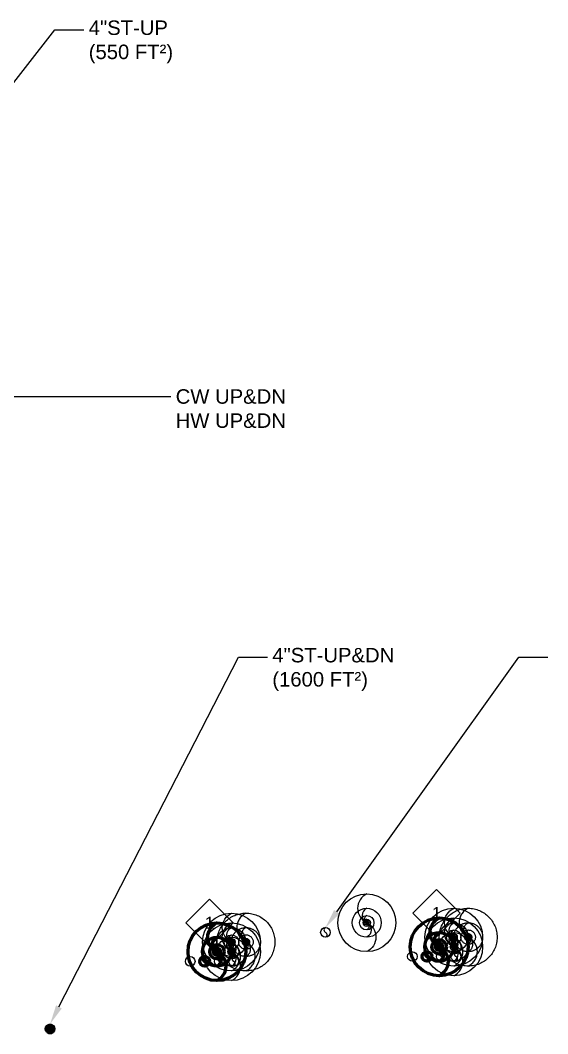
# Model space of a CAD drawing. Extents: x -3693 to 355, y -2748 to 2117.
# Drawn here: x -2809 to -2372, y -2020 to -1180 of the extents above; entities that cross this region are included whole.
import ezdxf
from ezdxf.enums import TextEntityAlignment as Align

# ---------------------------------------------------------------- set-up
doc = ezdxf.new("R2010")
doc.units = 0
doc.header["$LTSCALE"] = 48
doc.header["$MEASUREMENT"] = 0
doc.linetypes.add('VENT', pattern=[0.3, 0.2, -0.1])
for name, color, linetype in [('G-ANNO-TEXT', 70, 'Continuous'), ('G-ANNO-TEXT @ 128', 70, 'Continuous'), ('P-HW-N', 1, 'Continuous'), ('P-HW-N @ 1 (1)', 1, 'Continuous'), ('P-HW-N @ 1 (2)', 1, 'Continuous'), ('P-HW-N @ 12', 1, 'Continuous'), ('P-HW-N @ 128', 1, 'Continuous'), ('P-HW-N @ 16', 1, 'Continuous'), ('P-HW-N @ 192', 1, 'Continuous'), ('P-HW-N @ 2', 1, 'Continuous'), ('P-HW-N @ 24', 1, 'Continuous'), ('P-HW-N @ 384', 1, 'Continuous'), ('P-HW-N @ 4', 1, 'Continuous'), ('P-HW-N @ 48', 1, 'Continuous'), ('P-HW-N @ 64', 1, 'Continuous'), ('P-HW-N @ 768', 1, 'Continuous'), ('P-HW-N @ 8', 1, 'Continuous'), ('P-HW-N @ 96', 1, 'Continuous'), ('P-OFD-N @ 128', 2, 'Continuous'), ('P-SAN-N', 6, 'Continuous'), ('P-SAN-N @ 1 (1)', 6, 'Continuous'), ('P-SAN-N @ 1 (2)', 6, 'Continuous'), ('P-SAN-N @ 12', 6, 'Continuous'), ('P-SAN-N @ 128', 6, 'Continuous'), ('P-SAN-N @ 16', 6, 'Continuous'), ('P-SAN-N @ 192', 6, 'Continuous'), ('P-SAN-N @ 2', 6, 'Continuous'), ('P-SAN-N @ 24', 6, 'Continuous'), ('P-SAN-N @ 384', 6, 'Continuous'), ('P-SAN-N @ 4', 6, 'Continuous'), ('P-SAN-N @ 48', 6, 'Continuous'), ('P-SAN-N @ 64', 6, 'Continuous'), ('P-SAN-N @ 768', 6, 'Continuous'), ('P-SAN-N @ 8', 6, 'Continuous'), ('P-SAN-N @ 96', 6, 'Continuous'), ('P-SANV-N', 5, 'VENT'), ('P-SANV-N @ 1 (1)', 5, 'VENT'), ('P-SANV-N @ 1 (2)', 5, 'VENT'), ('P-SANV-N @ 12', 5, 'VENT'), ('P-SANV-N @ 128', 5, 'VENT'), ('P-SANV-N @ 16', 5, 'VENT'), ('P-SANV-N @ 192', 5, 'VENT'), ('P-SANV-N @ 2', 5, 'VENT'), ('P-SANV-N @ 24', 5, 'VENT'), ('P-SANV-N @ 384', 5, 'VENT'), ('P-SANV-N @ 4', 5, 'VENT'), ('P-SANV-N @ 48', 5, 'VENT'), ('P-SANV-N @ 64', 5, 'VENT'), ('P-SANV-N @ 768', 5, 'VENT'), ('P-SANV-N @ 8', 5, 'VENT'), ('P-SANV-N @ 96', 5, 'VENT'), ('P-STRM-N', 2, 'Continuous'), ('P-STRM-N @ 1 (1)', 2, 'Continuous'), ('P-STRM-N @ 1 (2)', 2, 'Continuous'), ('P-STRM-N @ 12', 2, 'Continuous'), ('P-STRM-N @ 128', 2, 'Continuous'), ('P-STRM-N @ 16', 2, 'Continuous'), ('P-STRM-N @ 192', 2, 'Continuous'), ('P-STRM-N @ 2', 2, 'Continuous'), ('P-STRM-N @ 24', 2, 'Continuous'), ('P-STRM-N @ 384', 2, 'Continuous'), ('P-STRM-N @ 4', 2, 'Continuous'), ('P-STRM-N @ 48', 2, 'Continuous'), ('P-STRM-N @ 64', 2, 'Continuous'), ('P-STRM-N @ 768', 2, 'Continuous'), ('P-STRM-N @ 8', 2, 'Continuous'), ('P-STRM-N @ 96', 2, 'Continuous')]:
    doc.layers.add(name, color=color, linetype=linetype)
for name, color, linetype, lineweight in [('P-CW-N', 4, 'Continuous', 60), ('P-CW-N @ 1 (1)', 4, 'Continuous', 60), ('P-CW-N @ 1 (2)', 4, 'Continuous', 60), ('P-CW-N @ 12', 4, 'Continuous', 60), ('P-CW-N @ 128', 4, 'Continuous', 60), ('P-CW-N @ 16', 4, 'Continuous', 60), ('P-CW-N @ 192', 4, 'Continuous', 60), ('P-CW-N @ 2', 4, 'Continuous', 60), ('P-CW-N @ 24', 4, 'Continuous', 60), ('P-CW-N @ 384', 4, 'Continuous', 60), ('P-CW-N @ 4', 4, 'Continuous', 60), ('P-CW-N @ 48', 4, 'Continuous', 60), ('P-CW-N @ 64', 4, 'Continuous', 60), ('P-CW-N @ 768', 4, 'Continuous', 60), ('P-CW-N @ 8', 4, 'Continuous', 60), ('P-CW-N @ 96', 4, 'Continuous', 60)]:
    doc.layers.add(name, color=color, linetype=linetype, lineweight=lineweight)
doc.styles.add('Arial', font='arial.ttf')

# ---------------------------------------------------------------- blocks, each defined once
blk = doc.blocks.new('*U9')
blk.add_lwpolyline([(0, 0.0311, 0.634258), (0, 0, -0.634258), (0, -0.0311)], format="xyb")
blk.add_circle((0, 0), 0.0312)
blk = doc.blocks.new('*U792')
at = {"layer": 'P-STRM-N @ 1 (1)'}
blk.add_blockref('*U9', (-2521.84, -1928.26), dxfattribs=at)
at = {"layer": 'P-STRM-N @ 1 (2)'}
blk.add_blockref('*U9', (-2521.84, -1928.26), dxfattribs=at)
at = {"layer": 'P-STRM-N @ 12', "xscale": 12, "yscale": 12, "zscale": 12}
blk.add_blockref('*U9', (-2521.84, -1928.26), dxfattribs=at)
at = {"layer": 'P-STRM-N @ 128', "xscale": 128, "yscale": 128, "zscale": 128}
blk.add_blockref('*U9', (-2556, -1936.26), dxfattribs=at)
at = {"layer": 'P-STRM-N @ 16', "xscale": 16, "yscale": 16, "zscale": 16}
blk.add_blockref('*U9', (-2521.84, -1928.26), dxfattribs=at)
at = {"layer": 'P-STRM-N @ 192', "xscale": 192, "yscale": 192, "zscale": 192}
blk.add_blockref('*U9', (-2521.84, -1928.26), dxfattribs=at)
at = {"layer": 'P-STRM-N @ 2', "xscale": 2, "yscale": 2, "zscale": 2}
blk.add_blockref('*U9', (-2521.84, -1928.26), dxfattribs=at)
at = {"layer": 'P-STRM-N @ 24', "xscale": 24, "yscale": 24, "zscale": 24}
blk.add_blockref('*U9', (-2521.84, -1928.26), dxfattribs=at)
at = {"layer": 'P-STRM-N @ 384', "xscale": 384, "yscale": 384, "zscale": 384}
blk.add_blockref('*U9', (-2521.84, -1928.26), dxfattribs=at)
at = {"layer": 'P-STRM-N @ 4', "xscale": 4, "yscale": 4, "zscale": 4}
blk.add_blockref('*U9', (-2521.84, -1928.26), dxfattribs=at)
at = {"layer": 'P-STRM-N @ 48', "xscale": 48, "yscale": 48, "zscale": 48}
blk.add_blockref('*U9', (-2521.84, -1928.26), dxfattribs=at)
at = {"layer": 'P-STRM-N @ 64', "xscale": 64, "yscale": 64, "zscale": 64}
blk.add_blockref('*U9', (-2521.84, -1928.26), dxfattribs=at)
at = {"layer": 'P-STRM-N @ 768', "xscale": 768, "yscale": 768, "zscale": 768}
blk.add_blockref('*U9', (-2521.84, -1928.26), dxfattribs=at)
at = {"layer": 'P-STRM-N @ 8', "xscale": 8, "yscale": 8, "zscale": 8}
blk.add_blockref('*U9', (-2521.84, -1928.26), dxfattribs=at)
at = {"layer": 'P-STRM-N @ 96', "xscale": 96, "yscale": 96, "zscale": 96}
blk.add_blockref('*U9', (-2521.84, -1928.26), dxfattribs=at)
blk = doc.blocks.new('DIAMOND TAG')
blk.add_lwpolyline([(0, -0.1533), (0.1533, 0), (0, 0.1533), (-0.1533, 0)], close=True)
at = {"style": 'Arial'}
blk.add_attdef('XXX', text='', height=0.0781, dxfattribs=at).set_placement((0, 0), align=Align.MIDDLE)
blk = doc.blocks.new('*U814')
at = {"layer": 'P-STRM-N @ 1 (1)'}
blk.add_blockref('*U9', (-2521.84, -1928.26), dxfattribs=at)
at = {"layer": 'P-STRM-N @ 1 (2)'}
blk.add_blockref('*U9', (-2521.84, -1928.26), dxfattribs=at)
at = {"layer": 'P-STRM-N @ 12', "xscale": 12, "yscale": 12, "zscale": 12}
blk.add_blockref('*U9', (-2521.84, -1928.26), dxfattribs=at)
at = {"layer": 'P-STRM-N @ 128', "xscale": 128, "yscale": 128, "zscale": 128}
blk.add_blockref('*U9', (-2556, -1936.26), dxfattribs=at)
at = {"layer": 'P-STRM-N @ 16', "xscale": 16, "yscale": 16, "zscale": 16}
blk.add_blockref('*U9', (-2521.84, -1928.26), dxfattribs=at)
at = {"layer": 'P-STRM-N @ 192', "xscale": 192, "yscale": 192, "zscale": 192}
blk.add_blockref('*U9', (-2521.84, -1928.26), dxfattribs=at)
at = {"layer": 'P-STRM-N @ 2', "xscale": 2, "yscale": 2, "zscale": 2}
blk.add_blockref('*U9', (-2521.84, -1928.26), dxfattribs=at)
at = {"layer": 'P-STRM-N @ 24', "xscale": 24, "yscale": 24, "zscale": 24}
blk.add_blockref('*U9', (-2521.84, -1928.26), dxfattribs=at)
at = {"layer": 'P-STRM-N @ 384', "xscale": 384, "yscale": 384, "zscale": 384}
blk.add_blockref('*U9', (-2521.84, -1928.26), dxfattribs=at)
at = {"layer": 'P-STRM-N @ 4', "xscale": 4, "yscale": 4, "zscale": 4}
blk.add_blockref('*U9', (-2521.84, -1928.26), dxfattribs=at)
at = {"layer": 'P-STRM-N @ 48', "xscale": 48, "yscale": 48, "zscale": 48}
blk.add_blockref('*U9', (-2521.84, -1928.26), dxfattribs=at)
at = {"layer": 'P-STRM-N @ 64', "xscale": 64, "yscale": 64, "zscale": 64}
blk.add_blockref('*U9', (-2521.84, -1928.26), dxfattribs=at)
at = {"layer": 'P-STRM-N @ 768', "xscale": 768, "yscale": 768, "zscale": 768}
blk.add_blockref('*U9', (-2521.84, -1928.26), dxfattribs=at)
at = {"layer": 'P-STRM-N @ 8', "xscale": 8, "yscale": 8, "zscale": 8}
blk.add_blockref('*U9', (-2521.84, -1928.26), dxfattribs=at)
at = {"layer": 'P-STRM-N @ 96', "xscale": 96, "yscale": 96, "zscale": 96}
blk.add_blockref('*U9', (-2521.84, -1928.26), dxfattribs=at)
blk = doc.blocks.new('*U815')
at = {"layer": 'P-CW-N @ 1 (1)', "rotation": 180}
blk.add_blockref('*U9', (-2461.84, -1948.26), dxfattribs=at)
at = {"layer": 'P-CW-N @ 1 (2)', "rotation": 180}
blk.add_blockref('*U9', (-2461.84, -1948.26), dxfattribs=at)
at = {"layer": 'P-CW-N @ 12', "xscale": 12, "yscale": 12, "zscale": 12, "rotation": 180}
blk.add_blockref('*U9', (-2461.84, -1948.26), dxfattribs=at)
at = {"layer": 'P-CW-N @ 128', "xscale": 128, "yscale": 128, "zscale": 128, "rotation": 180}
blk.add_blockref('*U9', (-2472, -1956.26), dxfattribs=at)
at = {"layer": 'P-CW-N @ 16', "xscale": 16, "yscale": 16, "zscale": 16, "rotation": 180}
blk.add_blockref('*U9', (-2461.84, -1948.26), dxfattribs=at)
at = {"layer": 'P-CW-N @ 192', "xscale": 192, "yscale": 192, "zscale": 192, "rotation": 180}
blk.add_blockref('*U9', (-2461.84, -1948.26), dxfattribs=at)
at = {"layer": 'P-CW-N @ 2', "xscale": 2, "yscale": 2, "zscale": 2, "rotation": 180}
blk.add_blockref('*U9', (-2461.84, -1948.26), dxfattribs=at)
at = {"layer": 'P-CW-N @ 24', "xscale": 24, "yscale": 24, "zscale": 24, "rotation": 180}
blk.add_blockref('*U9', (-2461.84, -1948.26), dxfattribs=at)
at = {"layer": 'P-CW-N @ 384', "xscale": 384, "yscale": 384, "zscale": 384, "rotation": 180}
blk.add_blockref('*U9', (-2461.84, -1948.26), dxfattribs=at)
at = {"layer": 'P-CW-N @ 4', "xscale": 4, "yscale": 4, "zscale": 4, "rotation": 180}
blk.add_blockref('*U9', (-2461.84, -1948.26), dxfattribs=at)
at = {"layer": 'P-CW-N @ 48', "xscale": 48, "yscale": 48, "zscale": 48, "rotation": 180}
blk.add_blockref('*U9', (-2461.84, -1948.26), dxfattribs=at)
at = {"layer": 'P-CW-N @ 64', "xscale": 64, "yscale": 64, "zscale": 64, "rotation": 180}
blk.add_blockref('*U9', (-2461.84, -1948.26), dxfattribs=at)
at = {"layer": 'P-CW-N @ 768', "xscale": 768, "yscale": 768, "zscale": 768, "rotation": 180}
blk.add_blockref('*U9', (-2461.84, -1948.26), dxfattribs=at)
at = {"layer": 'P-CW-N @ 8', "xscale": 8, "yscale": 8, "zscale": 8, "rotation": 180}
blk.add_blockref('*U9', (-2461.84, -1948.26), dxfattribs=at)
at = {"layer": 'P-CW-N @ 96', "xscale": 96, "yscale": 96, "zscale": 96, "rotation": 180}
blk.add_blockref('*U9', (-2461.84, -1948.26), dxfattribs=at)
blk = doc.blocks.new('*U816')
at = {"layer": 'P-HW-N @ 1 (1)', "rotation": 180}
blk.add_blockref('*U9', (-2449.84, -1948.26), dxfattribs=at)
at = {"layer": 'P-HW-N @ 1 (2)', "rotation": 180}
blk.add_blockref('*U9', (-2449.84, -1948.26), dxfattribs=at)
at = {"layer": 'P-HW-N @ 12', "xscale": 12, "yscale": 12, "zscale": 12, "rotation": 180}
blk.add_blockref('*U9', (-2449.84, -1948.26), dxfattribs=at)
at = {"layer": 'P-HW-N @ 128', "xscale": 128, "yscale": 128, "zscale": 128, "rotation": 180}
blk.add_blockref('*U9', (-2484, -1956.26), dxfattribs=at)
at = {"layer": 'P-HW-N @ 16', "xscale": 16, "yscale": 16, "zscale": 16, "rotation": 180}
blk.add_blockref('*U9', (-2449.84, -1948.26), dxfattribs=at)
at = {"layer": 'P-HW-N @ 192', "xscale": 192, "yscale": 192, "zscale": 192, "rotation": 180}
blk.add_blockref('*U9', (-2449.84, -1948.26), dxfattribs=at)
at = {"layer": 'P-HW-N @ 2', "xscale": 2, "yscale": 2, "zscale": 2, "rotation": 180}
blk.add_blockref('*U9', (-2449.84, -1948.26), dxfattribs=at)
at = {"layer": 'P-HW-N @ 24', "xscale": 24, "yscale": 24, "zscale": 24, "rotation": 180}
blk.add_blockref('*U9', (-2449.84, -1948.26), dxfattribs=at)
at = {"layer": 'P-HW-N @ 384', "xscale": 384, "yscale": 384, "zscale": 384, "rotation": 180}
blk.add_blockref('*U9', (-2449.84, -1948.26), dxfattribs=at)
at = {"layer": 'P-HW-N @ 4', "xscale": 4, "yscale": 4, "zscale": 4, "rotation": 180}
blk.add_blockref('*U9', (-2449.84, -1948.26), dxfattribs=at)
at = {"layer": 'P-HW-N @ 48', "xscale": 48, "yscale": 48, "zscale": 48, "rotation": 180}
blk.add_blockref('*U9', (-2449.84, -1948.26), dxfattribs=at)
at = {"layer": 'P-HW-N @ 64', "xscale": 64, "yscale": 64, "zscale": 64, "rotation": 180}
blk.add_blockref('*U9', (-2449.84, -1948.26), dxfattribs=at)
at = {"layer": 'P-HW-N @ 768', "xscale": 768, "yscale": 768, "zscale": 768, "rotation": 180}
blk.add_blockref('*U9', (-2449.84, -1948.26), dxfattribs=at)
at = {"layer": 'P-HW-N @ 8', "xscale": 8, "yscale": 8, "zscale": 8, "rotation": 180}
blk.add_blockref('*U9', (-2449.84, -1948.26), dxfattribs=at)
at = {"layer": 'P-HW-N @ 96', "xscale": 96, "yscale": 96, "zscale": 96, "rotation": 180}
blk.add_blockref('*U9', (-2449.84, -1948.26), dxfattribs=at)
blk = doc.blocks.new('*U817')
at = {"layer": 'P-SAN-N @ 1 (1)', "rotation": 180}
blk.add_blockref('*U9', (-2449.84, -1940.26), dxfattribs=at)
at = {"layer": 'P-SAN-N @ 1 (2)', "rotation": 180}
blk.add_blockref('*U9', (-2449.84, -1940.26), dxfattribs=at)
at = {"layer": 'P-SAN-N @ 12', "xscale": 12, "yscale": 12, "zscale": 12, "rotation": 180}
blk.add_blockref('*U9', (-2449.84, -1940.26), dxfattribs=at)
at = {"layer": 'P-SAN-N @ 128', "xscale": 128, "yscale": 128, "zscale": 128, "rotation": 180}
blk.add_blockref('*U9', (-2460, -1956.26), dxfattribs=at)
at = {"layer": 'P-SAN-N @ 16', "xscale": 16, "yscale": 16, "zscale": 16, "rotation": 180}
blk.add_blockref('*U9', (-2449.84, -1940.26), dxfattribs=at)
at = {"layer": 'P-SAN-N @ 192', "xscale": 192, "yscale": 192, "zscale": 192, "rotation": 180}
blk.add_blockref('*U9', (-2449.84, -1940.26), dxfattribs=at)
at = {"layer": 'P-SAN-N @ 2', "xscale": 2, "yscale": 2, "zscale": 2, "rotation": 180}
blk.add_blockref('*U9', (-2449.84, -1940.26), dxfattribs=at)
at = {"layer": 'P-SAN-N @ 24', "xscale": 24, "yscale": 24, "zscale": 24, "rotation": 180}
blk.add_blockref('*U9', (-2449.84, -1940.26), dxfattribs=at)
at = {"layer": 'P-SAN-N @ 384', "xscale": 384, "yscale": 384, "zscale": 384, "rotation": 180}
blk.add_blockref('*U9', (-2449.84, -1940.26), dxfattribs=at)
at = {"layer": 'P-SAN-N @ 4', "xscale": 4, "yscale": 4, "zscale": 4, "rotation": 180}
blk.add_blockref('*U9', (-2449.84, -1940.26), dxfattribs=at)
at = {"layer": 'P-SAN-N @ 48', "xscale": 48, "yscale": 48, "zscale": 48, "rotation": 180}
blk.add_blockref('*U9', (-2449.84, -1940.26), dxfattribs=at)
at = {"layer": 'P-SAN-N @ 64', "xscale": 64, "yscale": 64, "zscale": 64, "rotation": 180}
blk.add_blockref('*U9', (-2449.84, -1940.26), dxfattribs=at)
at = {"layer": 'P-SAN-N @ 768', "xscale": 768, "yscale": 768, "zscale": 768, "rotation": 180}
blk.add_blockref('*U9', (-2449.84, -1940.26), dxfattribs=at)
at = {"layer": 'P-SAN-N @ 8', "xscale": 8, "yscale": 8, "zscale": 8, "rotation": 180}
blk.add_blockref('*U9', (-2449.84, -1940.26), dxfattribs=at)
at = {"layer": 'P-SAN-N @ 96', "xscale": 96, "yscale": 96, "zscale": 96, "rotation": 180}
blk.add_blockref('*U9', (-2449.84, -1940.26), dxfattribs=at)
blk = doc.blocks.new('*U818')
at = {"layer": 'P-SANV-N @ 1 (1)', "rotation": 180}
blk.add_blockref('*U9', (-2437.84, -1940.26), dxfattribs=at)
at = {"layer": 'P-SANV-N @ 1 (2)', "rotation": 180}
blk.add_blockref('*U9', (-2437.84, -1940.26), dxfattribs=at)
at = {"layer": 'P-SANV-N @ 12', "xscale": 12, "yscale": 12, "zscale": 12, "rotation": 180}
blk.add_blockref('*U9', (-2437.84, -1940.26), dxfattribs=at)
at = {"layer": 'P-SANV-N @ 128', "xscale": 128, "yscale": 128, "zscale": 128, "rotation": 180}
blk.add_blockref('*U9', (-2448, -1956.26), dxfattribs=at)
at = {"layer": 'P-SANV-N @ 16', "xscale": 16, "yscale": 16, "zscale": 16, "rotation": 180}
blk.add_blockref('*U9', (-2437.84, -1940.26), dxfattribs=at)
at = {"layer": 'P-SANV-N @ 192', "xscale": 192, "yscale": 192, "zscale": 192, "rotation": 180}
blk.add_blockref('*U9', (-2437.84, -1940.26), dxfattribs=at)
at = {"layer": 'P-SANV-N @ 2', "xscale": 2, "yscale": 2, "zscale": 2, "rotation": 180}
blk.add_blockref('*U9', (-2437.84, -1940.26), dxfattribs=at)
at = {"layer": 'P-SANV-N @ 24', "xscale": 24, "yscale": 24, "zscale": 24, "rotation": 180}
blk.add_blockref('*U9', (-2437.84, -1940.26), dxfattribs=at)
at = {"layer": 'P-SANV-N @ 384', "xscale": 384, "yscale": 384, "zscale": 384, "rotation": 180}
blk.add_blockref('*U9', (-2437.84, -1940.26), dxfattribs=at)
at = {"layer": 'P-SANV-N @ 4', "xscale": 4, "yscale": 4, "zscale": 4, "rotation": 180}
blk.add_blockref('*U9', (-2437.84, -1940.26), dxfattribs=at)
at = {"layer": 'P-SANV-N @ 48', "xscale": 48, "yscale": 48, "zscale": 48, "rotation": 180}
blk.add_blockref('*U9', (-2437.84, -1940.26), dxfattribs=at)
at = {"layer": 'P-SANV-N @ 64', "xscale": 64, "yscale": 64, "zscale": 64, "rotation": 180}
blk.add_blockref('*U9', (-2437.84, -1940.26), dxfattribs=at)
at = {"layer": 'P-SANV-N @ 768', "xscale": 768, "yscale": 768, "zscale": 768, "rotation": 180}
blk.add_blockref('*U9', (-2437.84, -1940.26), dxfattribs=at)
at = {"layer": 'P-SANV-N @ 8', "xscale": 8, "yscale": 8, "zscale": 8, "rotation": 180}
blk.add_blockref('*U9', (-2437.84, -1940.26), dxfattribs=at)
at = {"layer": 'P-SANV-N @ 96', "xscale": 96, "yscale": 96, "zscale": 96, "rotation": 180}
blk.add_blockref('*U9', (-2437.84, -1940.26), dxfattribs=at)
blk = doc.blocks.new('*U819')
at = {"layer": 'P-CW-N @ 1 (1)', "rotation": 180}
blk.add_blockref('*U9', (-2645.84, -1952.26), dxfattribs=at)
at = {"layer": 'P-CW-N @ 1 (2)', "rotation": 180}
blk.add_blockref('*U9', (-2645.84, -1952.26), dxfattribs=at)
at = {"layer": 'P-CW-N @ 12', "xscale": 12, "yscale": 12, "zscale": 12, "rotation": 180}
blk.add_blockref('*U9', (-2645.84, -1952.26), dxfattribs=at)
at = {"layer": 'P-CW-N @ 128', "xscale": 128, "yscale": 128, "zscale": 128, "rotation": 180}
blk.add_blockref('*U9', (-2656, -1960.26), dxfattribs=at)
at = {"layer": 'P-CW-N @ 16', "xscale": 16, "yscale": 16, "zscale": 16, "rotation": 180}
blk.add_blockref('*U9', (-2645.84, -1952.26), dxfattribs=at)
at = {"layer": 'P-CW-N @ 192', "xscale": 192, "yscale": 192, "zscale": 192, "rotation": 180}
blk.add_blockref('*U9', (-2645.84, -1952.26), dxfattribs=at)
at = {"layer": 'P-CW-N @ 2', "xscale": 2, "yscale": 2, "zscale": 2, "rotation": 180}
blk.add_blockref('*U9', (-2645.84, -1952.26), dxfattribs=at)
at = {"layer": 'P-CW-N @ 24', "xscale": 24, "yscale": 24, "zscale": 24, "rotation": 180}
blk.add_blockref('*U9', (-2645.84, -1952.26), dxfattribs=at)
at = {"layer": 'P-CW-N @ 384', "xscale": 384, "yscale": 384, "zscale": 384, "rotation": 180}
blk.add_blockref('*U9', (-2645.84, -1952.26), dxfattribs=at)
at = {"layer": 'P-CW-N @ 4', "xscale": 4, "yscale": 4, "zscale": 4, "rotation": 180}
blk.add_blockref('*U9', (-2645.84, -1952.26), dxfattribs=at)
at = {"layer": 'P-CW-N @ 48', "xscale": 48, "yscale": 48, "zscale": 48, "rotation": 180}
blk.add_blockref('*U9', (-2645.84, -1952.26), dxfattribs=at)
at = {"layer": 'P-CW-N @ 64', "xscale": 64, "yscale": 64, "zscale": 64, "rotation": 180}
blk.add_blockref('*U9', (-2645.84, -1952.26), dxfattribs=at)
at = {"layer": 'P-CW-N @ 768', "xscale": 768, "yscale": 768, "zscale": 768, "rotation": 180}
blk.add_blockref('*U9', (-2645.84, -1952.26), dxfattribs=at)
at = {"layer": 'P-CW-N @ 8', "xscale": 8, "yscale": 8, "zscale": 8, "rotation": 180}
blk.add_blockref('*U9', (-2645.84, -1952.26), dxfattribs=at)
at = {"layer": 'P-CW-N @ 96', "xscale": 96, "yscale": 96, "zscale": 96, "rotation": 180}
blk.add_blockref('*U9', (-2645.84, -1952.26), dxfattribs=at)
blk = doc.blocks.new('*U820')
at = {"layer": 'P-HW-N @ 1 (1)', "rotation": 180}
blk.add_blockref('*U9', (-2633.84, -1952.26), dxfattribs=at)
at = {"layer": 'P-HW-N @ 1 (2)', "rotation": 180}
blk.add_blockref('*U9', (-2633.84, -1952.26), dxfattribs=at)
at = {"layer": 'P-HW-N @ 12', "xscale": 12, "yscale": 12, "zscale": 12, "rotation": 180}
blk.add_blockref('*U9', (-2633.84, -1952.26), dxfattribs=at)
at = {"layer": 'P-HW-N @ 128', "xscale": 128, "yscale": 128, "zscale": 128, "rotation": 180}
blk.add_blockref('*U9', (-2668, -1960.26), dxfattribs=at)
at = {"layer": 'P-HW-N @ 16', "xscale": 16, "yscale": 16, "zscale": 16, "rotation": 180}
blk.add_blockref('*U9', (-2633.84, -1952.26), dxfattribs=at)
at = {"layer": 'P-HW-N @ 192', "xscale": 192, "yscale": 192, "zscale": 192, "rotation": 180}
blk.add_blockref('*U9', (-2633.84, -1952.26), dxfattribs=at)
at = {"layer": 'P-HW-N @ 2', "xscale": 2, "yscale": 2, "zscale": 2, "rotation": 180}
blk.add_blockref('*U9', (-2633.84, -1952.26), dxfattribs=at)
at = {"layer": 'P-HW-N @ 24', "xscale": 24, "yscale": 24, "zscale": 24, "rotation": 180}
blk.add_blockref('*U9', (-2633.84, -1952.26), dxfattribs=at)
at = {"layer": 'P-HW-N @ 384', "xscale": 384, "yscale": 384, "zscale": 384, "rotation": 180}
blk.add_blockref('*U9', (-2633.84, -1952.26), dxfattribs=at)
at = {"layer": 'P-HW-N @ 4', "xscale": 4, "yscale": 4, "zscale": 4, "rotation": 180}
blk.add_blockref('*U9', (-2633.84, -1952.26), dxfattribs=at)
at = {"layer": 'P-HW-N @ 48', "xscale": 48, "yscale": 48, "zscale": 48, "rotation": 180}
blk.add_blockref('*U9', (-2633.84, -1952.26), dxfattribs=at)
at = {"layer": 'P-HW-N @ 64', "xscale": 64, "yscale": 64, "zscale": 64, "rotation": 180}
blk.add_blockref('*U9', (-2633.84, -1952.26), dxfattribs=at)
at = {"layer": 'P-HW-N @ 768', "xscale": 768, "yscale": 768, "zscale": 768, "rotation": 180}
blk.add_blockref('*U9', (-2633.84, -1952.26), dxfattribs=at)
at = {"layer": 'P-HW-N @ 8', "xscale": 8, "yscale": 8, "zscale": 8, "rotation": 180}
blk.add_blockref('*U9', (-2633.84, -1952.26), dxfattribs=at)
at = {"layer": 'P-HW-N @ 96', "xscale": 96, "yscale": 96, "zscale": 96, "rotation": 180}
blk.add_blockref('*U9', (-2633.84, -1952.26), dxfattribs=at)
blk = doc.blocks.new('*U821')
at = {"layer": 'P-SAN-N @ 1 (1)', "rotation": 180}
blk.add_blockref('*U9', (-2633.84, -1944.26), dxfattribs=at)
at = {"layer": 'P-SAN-N @ 1 (2)', "rotation": 180}
blk.add_blockref('*U9', (-2633.84, -1944.26), dxfattribs=at)
at = {"layer": 'P-SAN-N @ 12', "xscale": 12, "yscale": 12, "zscale": 12, "rotation": 180}
blk.add_blockref('*U9', (-2633.84, -1944.26), dxfattribs=at)
at = {"layer": 'P-SAN-N @ 128', "xscale": 128, "yscale": 128, "zscale": 128, "rotation": 180}
blk.add_blockref('*U9', (-2644, -1960.26), dxfattribs=at)
at = {"layer": 'P-SAN-N @ 16', "xscale": 16, "yscale": 16, "zscale": 16, "rotation": 180}
blk.add_blockref('*U9', (-2633.84, -1944.26), dxfattribs=at)
at = {"layer": 'P-SAN-N @ 192', "xscale": 192, "yscale": 192, "zscale": 192, "rotation": 180}
blk.add_blockref('*U9', (-2633.84, -1944.26), dxfattribs=at)
at = {"layer": 'P-SAN-N @ 2', "xscale": 2, "yscale": 2, "zscale": 2, "rotation": 180}
blk.add_blockref('*U9', (-2633.84, -1944.26), dxfattribs=at)
at = {"layer": 'P-SAN-N @ 24', "xscale": 24, "yscale": 24, "zscale": 24, "rotation": 180}
blk.add_blockref('*U9', (-2633.84, -1944.26), dxfattribs=at)
at = {"layer": 'P-SAN-N @ 384', "xscale": 384, "yscale": 384, "zscale": 384, "rotation": 180}
blk.add_blockref('*U9', (-2633.84, -1944.26), dxfattribs=at)
at = {"layer": 'P-SAN-N @ 4', "xscale": 4, "yscale": 4, "zscale": 4, "rotation": 180}
blk.add_blockref('*U9', (-2633.84, -1944.26), dxfattribs=at)
at = {"layer": 'P-SAN-N @ 48', "xscale": 48, "yscale": 48, "zscale": 48, "rotation": 180}
blk.add_blockref('*U9', (-2633.84, -1944.26), dxfattribs=at)
at = {"layer": 'P-SAN-N @ 64', "xscale": 64, "yscale": 64, "zscale": 64, "rotation": 180}
blk.add_blockref('*U9', (-2633.84, -1944.26), dxfattribs=at)
at = {"layer": 'P-SAN-N @ 768', "xscale": 768, "yscale": 768, "zscale": 768, "rotation": 180}
blk.add_blockref('*U9', (-2633.84, -1944.26), dxfattribs=at)
at = {"layer": 'P-SAN-N @ 8', "xscale": 8, "yscale": 8, "zscale": 8, "rotation": 180}
blk.add_blockref('*U9', (-2633.84, -1944.26), dxfattribs=at)
at = {"layer": 'P-SAN-N @ 96', "xscale": 96, "yscale": 96, "zscale": 96, "rotation": 180}
blk.add_blockref('*U9', (-2633.84, -1944.26), dxfattribs=at)
blk = doc.blocks.new('*U822')
at = {"layer": 'P-SANV-N @ 1 (1)', "rotation": 180}
blk.add_blockref('*U9', (-2621.84, -1944.26), dxfattribs=at)
at = {"layer": 'P-SANV-N @ 1 (2)', "rotation": 180}
blk.add_blockref('*U9', (-2621.84, -1944.26), dxfattribs=at)
at = {"layer": 'P-SANV-N @ 12', "xscale": 12, "yscale": 12, "zscale": 12, "rotation": 180}
blk.add_blockref('*U9', (-2621.84, -1944.26), dxfattribs=at)
at = {"layer": 'P-SANV-N @ 128', "xscale": 128, "yscale": 128, "zscale": 128, "rotation": 180}
blk.add_blockref('*U9', (-2632, -1960.26), dxfattribs=at)
at = {"layer": 'P-SANV-N @ 16', "xscale": 16, "yscale": 16, "zscale": 16, "rotation": 180}
blk.add_blockref('*U9', (-2621.84, -1944.26), dxfattribs=at)
at = {"layer": 'P-SANV-N @ 192', "xscale": 192, "yscale": 192, "zscale": 192, "rotation": 180}
blk.add_blockref('*U9', (-2621.84, -1944.26), dxfattribs=at)
at = {"layer": 'P-SANV-N @ 2', "xscale": 2, "yscale": 2, "zscale": 2, "rotation": 180}
blk.add_blockref('*U9', (-2621.84, -1944.26), dxfattribs=at)
at = {"layer": 'P-SANV-N @ 24', "xscale": 24, "yscale": 24, "zscale": 24, "rotation": 180}
blk.add_blockref('*U9', (-2621.84, -1944.26), dxfattribs=at)
at = {"layer": 'P-SANV-N @ 384', "xscale": 384, "yscale": 384, "zscale": 384, "rotation": 180}
blk.add_blockref('*U9', (-2621.84, -1944.26), dxfattribs=at)
at = {"layer": 'P-SANV-N @ 4', "xscale": 4, "yscale": 4, "zscale": 4, "rotation": 180}
blk.add_blockref('*U9', (-2621.84, -1944.26), dxfattribs=at)
at = {"layer": 'P-SANV-N @ 48', "xscale": 48, "yscale": 48, "zscale": 48, "rotation": 180}
blk.add_blockref('*U9', (-2621.84, -1944.26), dxfattribs=at)
at = {"layer": 'P-SANV-N @ 64', "xscale": 64, "yscale": 64, "zscale": 64, "rotation": 180}
blk.add_blockref('*U9', (-2621.84, -1944.26), dxfattribs=at)
at = {"layer": 'P-SANV-N @ 768', "xscale": 768, "yscale": 768, "zscale": 768, "rotation": 180}
blk.add_blockref('*U9', (-2621.84, -1944.26), dxfattribs=at)
at = {"layer": 'P-SANV-N @ 8', "xscale": 8, "yscale": 8, "zscale": 8, "rotation": 180}
blk.add_blockref('*U9', (-2621.84, -1944.26), dxfattribs=at)
at = {"layer": 'P-SANV-N @ 96', "xscale": 96, "yscale": 96, "zscale": 96, "rotation": 180}
blk.add_blockref('*U9', (-2621.84, -1944.26), dxfattribs=at)
blk = doc.blocks.new('*U30')
h = blk.add_hatch()
h.set_pattern_fill('ANSI31', color=256, scale=0.025, angle=135)
edge = h.paths.add_edge_path()
edge.add_arc((0, 0), 0.0313, 0, 360)
blk.add_circle((0, 0), 0.0312)

msp = doc.modelspace()

# ---------------------------------------------------------------- linework, layer by layer
at = {"layer": 'G-ANNO-TEXT'}
for points in [[(-2926.16, -1375.64), (-2780, -1188.26), (-2756, -1188.26)], [(-2956.69, -1528.94), (-2920, -1492.26), (-2684, -1492.26)], [(-2776.7, -1998.02), (-2628, -1708.26), (-2604, -1708.26)], [(-2546.7, -1919.24), (-2396, -1708.26), (-2372, -1708.26)]]:
    msp.add_lwpolyline(points, dxfattribs=at)
for points in [[(-2544.53, -1920.79), (-2556, -1932.26), (-2548.87, -1917.69)], [(-2774.32, -1999.24), (-2784, -2012.26), (-2779.07, -1996.8)]]:
    msp.add_solid(points, dxfattribs=at)

# ---------------------------------------------------------------- block references
at = {"layer": 'G-ANNO-TEXT @ 128'}
ref = msp.add_blockref('DIAMOND TAG', (-2464, -1920.26), dxfattribs=dict(at, xscale=128, yscale=128, zscale=128, rotation=180))
ref.add_attrib('XXX', '1', dxfattribs={"layer": '0', "height": 10, "style": 'Arial'}).set_placement((-2464, -1920.26), align=Align.MIDDLE)
ref = msp.add_blockref('DIAMOND TAG', (-2652, -1928.26), dxfattribs=dict(at, xscale=128, yscale=128, zscale=128, rotation=180))
ref.add_attrib('XXX', '1', dxfattribs={"layer": '0', "height": 10, "style": 'Arial'}).set_placement((-2652, -1928.26), align=Align.MIDDLE)
at = {"layer": 'P-CW-N'}
for name in ['*U819', '*U815']:
    msp.add_blockref(name, (0, 0), dxfattribs=at)
at = {"layer": 'P-HW-N'}
for name in ['*U820', '*U816']:
    msp.add_blockref(name, (0, 0), dxfattribs=at)
at = {"layer": 'P-OFD-N @ 128', "xscale": 128, "yscale": 128, "zscale": 128}
msp.add_blockref('*U30', (-2784, -2016.26), dxfattribs=at)
at = {"layer": 'P-SAN-N'}
for name in ['*U821', '*U817']:
    msp.add_blockref(name, (0, 0), dxfattribs=at)
at = {"layer": 'P-SANV-N'}
for name in ['*U822', '*U818']:
    msp.add_blockref(name, (0, 0), dxfattribs=at)
at = {"layer": 'P-STRM-N'}
for name in ['*U792', '*U814']:
    msp.add_blockref(name, (0, 0), dxfattribs=at)

# ---------------------------------------------------------------- texts
at = {"layer": 'G-ANNO-TEXT', "char_height": 12, "attachment_point": 1, "style": 'Arial'}
for s, insert in [('4"ST-UP\\P(550 FT²)', (-2752, -1180.49)), ('CW UP&DN\\PHW UP&DN', (-2680, -1486.12)), ('4"ST-UP&DN\\P(1600 FT²)', (-2600, -1700.49))]:
    msp.add_mtext(s, dxfattribs=dict(at, insert=insert))

doc.saveas('drawing.dxf')
